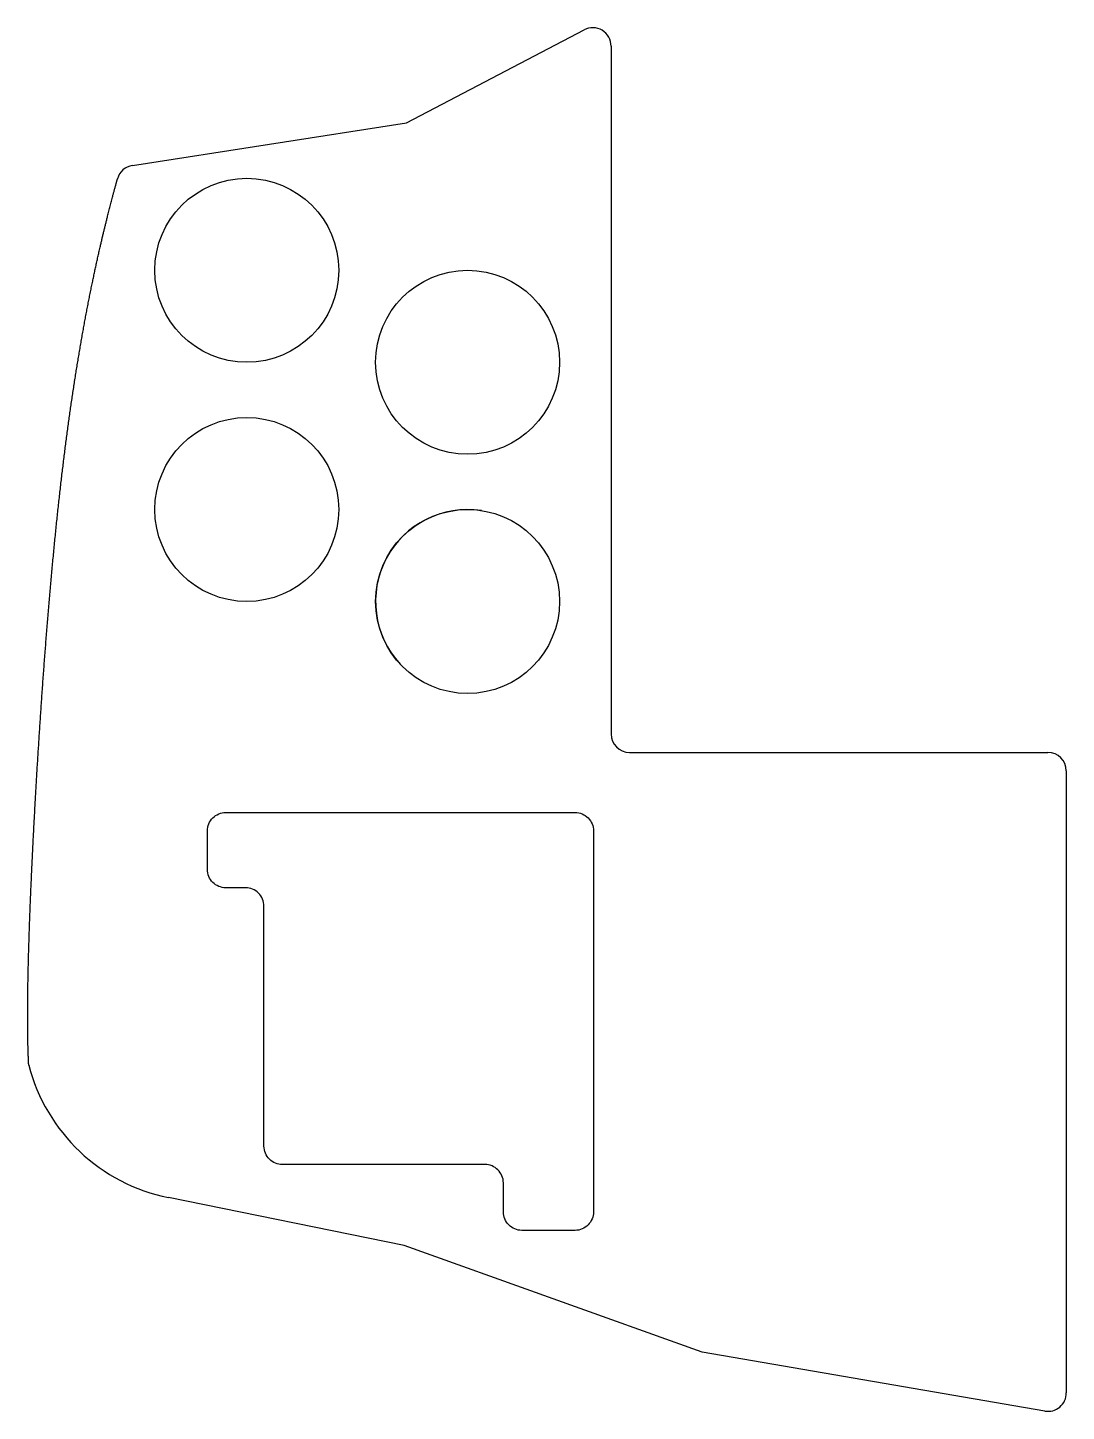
# Model space of a CAD drawing. Header units: millimetres. Extents: x -100.5 to -44, y -40 to 35.2.
import ezdxf

# ---------------------------------------------------------------- set-up
doc = ezdxf.new("R2010")
doc.units = ezdxf.units.MM
doc.layers.get('0').update_dxf_attribs({"linetype": 'CONTINUOUS'})

msp = doc.modelspace()

# ---------------------------------------------------------------- linework, layer by layer
for p, q in [((-79.874, 30.02), (-70.209, 35.074)), ((-68.746, 34.188), (-68.746, -3.2)), ((-94.766, 27.699), (-79.874, 30.02)), ((-67.746, -4.2), (-45, -4.2)), ((-44, -5.2), (-44, -39.014)), ((-80, -31), (-92.8, -28.4)), ((-63.8, -36.8), (-80, -31)), ((-45.169, -39.999), (-63.8, -36.8))]:
    msp.add_line(p, q)
msp.add_lwpolyline([(-69.703, -8.469), (-69.703, -29.178, -0.414214), (-70.703, -30.178), (-73.6, -30.178, -0.414214), (-74.6, -29.178), (-74.6, -27.6, 0.414214), (-75.6, -26.6), (-86.612, -26.6, -0.414214), (-87.612, -25.6), (-87.612, -12.558, 0.414214), (-88.612, -11.558), (-89.689, -11.558, -0.414214), (-90.689, -10.558), (-90.689, -8.469, -0.414214), (-89.689, -7.469), (-70.703, -7.469, -0.414214)], format="xyb", close=True)
for centre in [(-88.546, 22), (-76.546, 17), (-88.546, 9), (-76.546, 4)]:
    msp.add_circle(centre, 5)
for centre, radius, start, end in [((-69.746, 34.188), 1, 0, 117.6062), ((-94.613, 26.711), 1, 98.85796, 164.43136), ((-76.546, 4), 5, 81.37307, 222.88679), ((-67.746, -3.2), 1, 180, 270), ((-45, -5.2), 1, 0, 90), ((-90.832, -18.712), 9.886, 194.57831, 258.51801), ((-45, -39.014), 1, -99.74364, 0)]:
    msp.add_arc(centre, radius, start, end)
msp.add_open_spline([(-100.4, -21.2), (-100.412, -20.965), (-100.434, -20.468), (-100.456, -19.637), (-100.466, -18.361), (-100.443, -16.483), (-100.386, -14.332), (-100.296, -11.93), (-100.176, -9.318), (-100.028, -6.545), (-99.855, -3.667), (-99.659, -0.737), (-99.44, 2.195), (-99.196, 5.093), (-98.927, 7.933), (-98.626, 10.698), (-98.291, 13.38), (-97.917, 15.973), (-97.502, 18.478), (-97.044, 20.894), (-96.572, 23.086), (-96.17, 24.753), (-95.861, 25.94), (-95.66, 26.676), (-95.576, 26.979)], degree=5, knots=[0, 0, 0, 0, 0, 0, 0.05, 0.1, 0.15, 0.2, 0.25, 0.3, 0.35, 0.4, 0.45, 0.5, 0.55, 0.6, 0.65, 0.7, 0.75, 0.8, 0.85, 0.9, 0.95, 0.9854054, 0.9854054, 0.9854054, 0.9854054, 0.9854054, 0.9854054])

doc.saveas('drawing.dxf')
